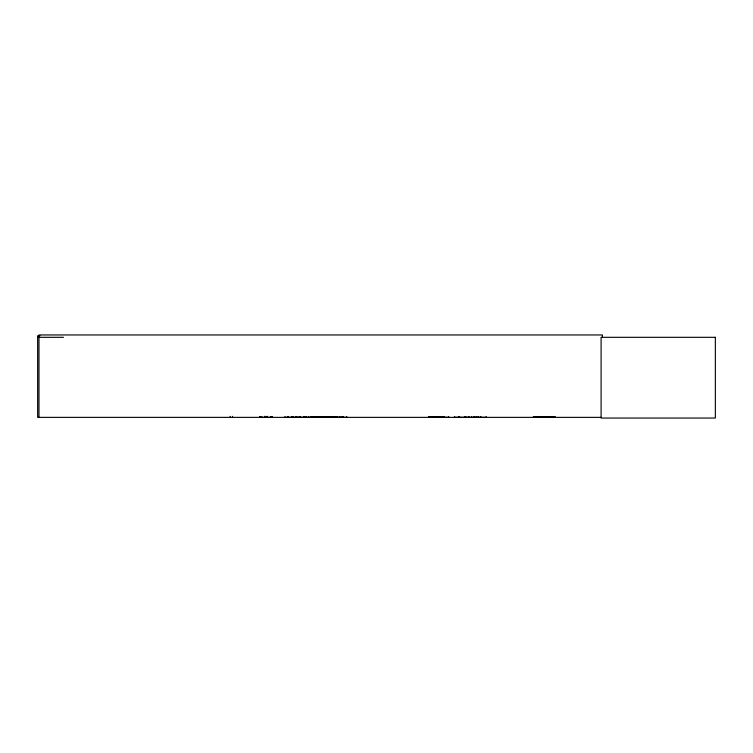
<?xml version="1.0" encoding="UTF-8"?>
<svg xmlns="http://www.w3.org/2000/svg" width="753" height="753" viewBox="0 0 753 753"><rect width="100%" height="100%" fill="white"/><g stroke="black" fill="none" stroke-linecap="round" stroke-linejoin="round"><path stroke-width="1.13" d="M260.001 417.341L260.001 416.701M260.209 417.266L260.209 416.701M271.692 417.341L271.692 416.701M272.106 417.341L272.115 416.701M316.571 417.341L316.58 416.701M468.291 417.341L468.375 416.701M480.395 417.341L480.405 416.701M533.218 417.35L555.036 417.35M292.635 417.284L292.625 416.701M330.2 417.284L330.2 416.701M331.452 417.303L330.614 417.284M264.708 416.362L264.83 417.284M265.367 417.284L265.357 416.757M265.875 417.266L265.837 416.531M448.666 417.284L428.532 417.322M293.039 417.284L293.115 416.757M297.04 417.284L284.992 417.284M265.856 416.531L265.978 417.369L266.477 416.531L266.458 417.369M40.003 335.8L37.65 335.8L37.65 417.369L601.252 417.369M37.65 337.316L63.478 337.316M312.203 416.842L335.876 416.842M428.542 416.842L443.621 416.842M312.175 417.058L335.904 417.058M428.513 417.058L443.649 417.04M533.162 417.171L555.102 417.171M347.312 417.341L298.969 417.284M486.56 417.341L454.577 417.284M533.162 417.331L555.102 417.331L555.083 416.729M304.41 417.284L304.513 416.531M342.022 417.284L341.947 416.757L341.871 417.369M304.645 417.284L304.711 416.531M304.24 417.284L304.165 416.757L304.09 417.369M317.107 417.284L317.032 416.757M465.326 417.284L465.382 416.531M331.32 417.266L331.292 416.701M330.821 417.2L330.821 416.757M330.708 417.266L330.736 416.701M480.48 417.284L480.452 416.531M602.428 337.316L602.428 334.953L38.977 334.953L38.977 417.369M486.137 416.701L486.137 417.369M480.772 416.531L480.772 417.369M478.409 416.701L478.409 417.369M474.767 416.531L474.767 417.369M474.625 416.531L474.569 417.369M474.446 416.531L474.446 417.369M471.642 416.701L471.642 417.369M469.081 416.701L469.081 417.369M465.796 416.531L465.796 417.369M465.025 416.701L465.025 417.369M459.537 416.701L459.537 417.369M459.274 416.531L459.274 417.369M458.906 416.531L458.906 417.369M454.492 416.701L454.492 417.369M448.75 416.701L448.75 417.369M444.336 416.531L444.336 417.369M443.969 416.531L443.969 417.369M438.227 416.701L438.227 417.369M346.7 416.701L346.7 417.369M343.133 416.531L343.039 417.369M342.963 416.531L342.963 417.369M340.083 416.701L340.083 417.369M339.161 416.701L339.161 417.369M337.043 416.531L337.043 417.369M336.638 416.531L336.638 417.369M335.593 416.701L335.593 417.369M334.746 416.531L334.746 417.369M334.501 416.531L334.501 417.369M334.341 416.531L334.332 417.369M333.315 416.531L333.315 417.369M332.892 416.531L332.892 417.369M330.595 416.701L330.52 417.369M329.117 416.531L329.212 417.369M328.346 416.701L328.346 417.369M327.047 416.701L327.047 417.369M316.957 416.701L316.957 417.369M313.003 416.531L313.003 417.369M312.806 416.531L312.806 417.369M311.215 416.701L311.215 417.369M310.744 416.531L310.725 417.369M310.321 416.531L310.302 417.369M308.41 416.701L308.41 417.369M306.292 416.701L306.292 417.369M304.956 416.531L304.956 417.369M304.796 416.531L304.796 417.369M303.836 416.701L303.836 417.369M300.56 416.701L300.56 417.369M300.485 416.757L300.409 417.284L300.334 416.531M300.155 416.531L300.155 417.369M298.819 416.701L298.819 417.369M297.2 416.701L297.2 417.369M296.24 416.531L296.24 417.369M296.08 416.531L296.08 417.369M293.378 416.701L293.378 417.369M293.19 416.701L293.19 417.369M291.853 416.531L291.853 417.369M291.675 416.531L291.675 417.369M288.314 416.531L288.314 417.369M288.013 416.531L288.013 417.369M287.919 416.701L287.919 417.369M284.869 416.701L284.869 417.369M272.313 416.701L272.322 417.369L259.578 417.341L259.587 416.701M270.365 416.701L270.365 417.369M267.164 416.362L267.164 417.369M267.061 416.362L267.051 417.369M266.92 416.531L266.92 417.369M266.28 416.531L266.261 417.369M266.054 416.531L266.044 417.369M265.687 416.701L265.687 417.369M265.423 416.531L265.442 417.369M264.811 416.362L264.774 417.369M261.856 416.701L261.856 417.369M232.517 416.362L232.517 417.369M230.164 416.362L230.164 417.369M715.35 337.316L601.101 337.316L601.101 418.047L715.35 418.047L715.35 337.316M476.913 417.284L476.865 416.757L476.809 417.369M474.211 417.369L474.211 416.531L474.145 417.369"/></g></svg>
